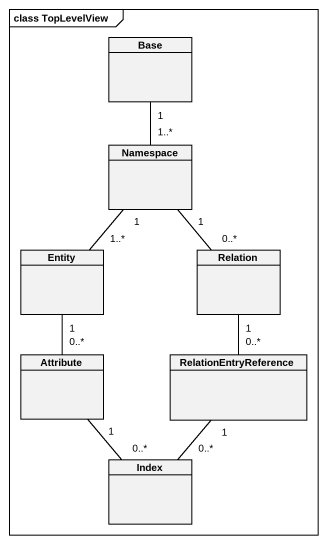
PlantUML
@startuml
mainframe class TopLevelView
hide circle
hide empty members
class Base
class "Namespace" as Namespace_
class "Entity" as Entity_
class Relation
class Attribute
class RelationEntryReference
class Index
Base "1" -- "1..*" Namespace_
Namespace_ "1" -- "1..*" Entity_
Namespace_ "1" -- "0..*" Relation
Entity_ "1" -- "0..*" Attribute
Relation "1" -- "0..*" RelationEntryReference
Attribute "1" -- "0..*" Index
RelationEntryReference "1" -- "0..*" Index
@enduml
